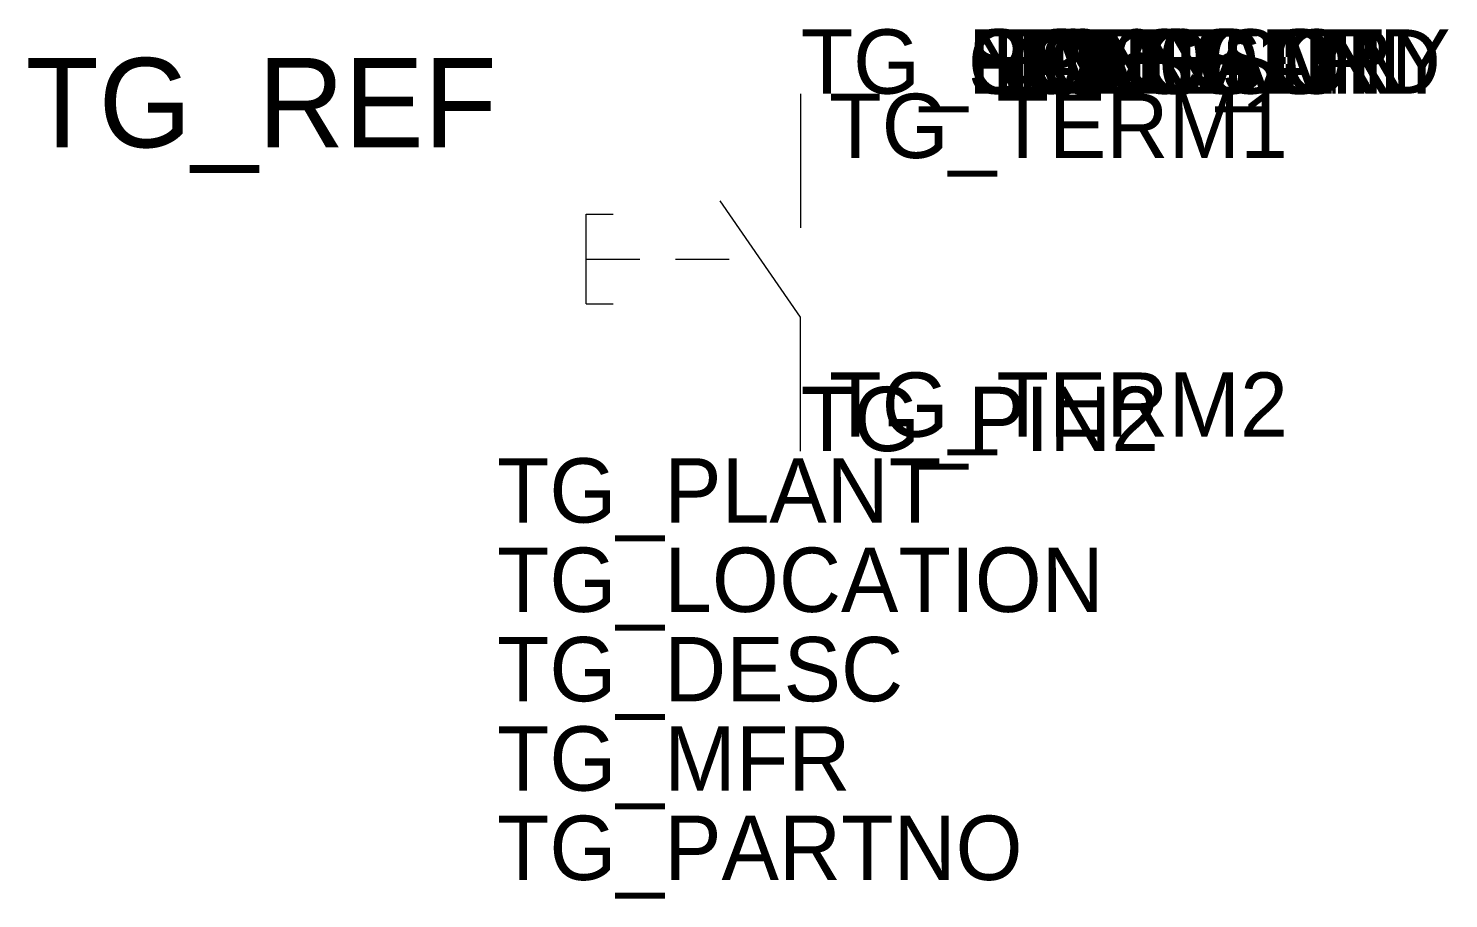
# Model space of a CAD drawing. Header units: millimetres. Extents: x -21.6 to 18.1, y -22.5 to 1.8.
import ezdxf
from ezdxf.enums import TextEntityAlignment as Align

# ---------------------------------------------------------------- set-up
doc = ezdxf.new("R2010")
doc.units = ezdxf.units.MM
doc.linetypes.add('TG_EL_LINK', pattern=[2.5, 1.5, -1])

msp = doc.modelspace()

# ---------------------------------------------------------------- linework, layer by layer
for p, q in [((0, 0), (0, -3.75)), ((0, -6.25), (-2.25, -3)), ((-6, -5.875), (-6, -3.375)), ((-6, -3.375), (-5.25, -3.375)), ((-6, -5.875), (-5.25, -5.875)), ((0, -10), (0, -6.25))]:
    msp.add_line(p, q)
at = {"linetype": 'TG_EL_LINK'}
msp.add_line((-6, -4.625), (-1.125, -4.625), dxfattribs=at)

# ---------------------------------------------------------------- texts
for tag, p, s, flags in [('TG_PIN1', (0, 0), 'N', 3), ('TG_SPEC', (0, 0), '1', 3), ('TG_STANDARD', (0, 0), 'IEC', 3), ('TG_CATEGORY', (0, 0), 'control', 3), ('TG_CLASS', (0, 0), 'pushbutton', 3), ('TG_ROLE', (0, 0), 'simple', 3), ('TG_CONTACT', (0, 0), 'NO', 3), ('TG_FUNCTION', (0, 0), 'push', 3), ('TG_POLES', (0, 0), '1', 3), ('TG_IEC60617', (0, 0), 'EN 60617-7 07-07-02', 3), ('TG_NAME_IT', (0, 0), 'Pulsante, contatto NA, ritorno automatico', 3), ('TG_NAME_EN', (0, 0), 'Push-button, make contact', 3), ('TG_LICENSE', (0, 0), 'CC0-1.0', 3), ('TG_PIN2', (0, -10), 'S', 3), ('TG_PLANT', (-8.5, -12), '', 1), ('TG_LOCATION', (-8.5, -14.5), '', 1), ('TG_DESC', (-8.5, -17), '', 1), ('TG_MFR', (-8.5, -19.5), '', 1), ('TG_PARTNO', (-8.5, -22), '', 1)]:
    msp.add_attdef(tag, p, s, height=1.8, dxfattribs=dict(flags=flags))
msp.add_attdef('TG_REF', text='-S1', height=2.5).set_placement((-8.5, -1.5), align=Align.RIGHT)
for tag, p, s in [('TG_TERM1', (0.8, -1.8), '13'), ('TG_TERM2', (0.8, -9.6), '14')]:
    msp.add_attdef(tag, p, s, height=1.8)

doc.saveas('drawing.dxf')
